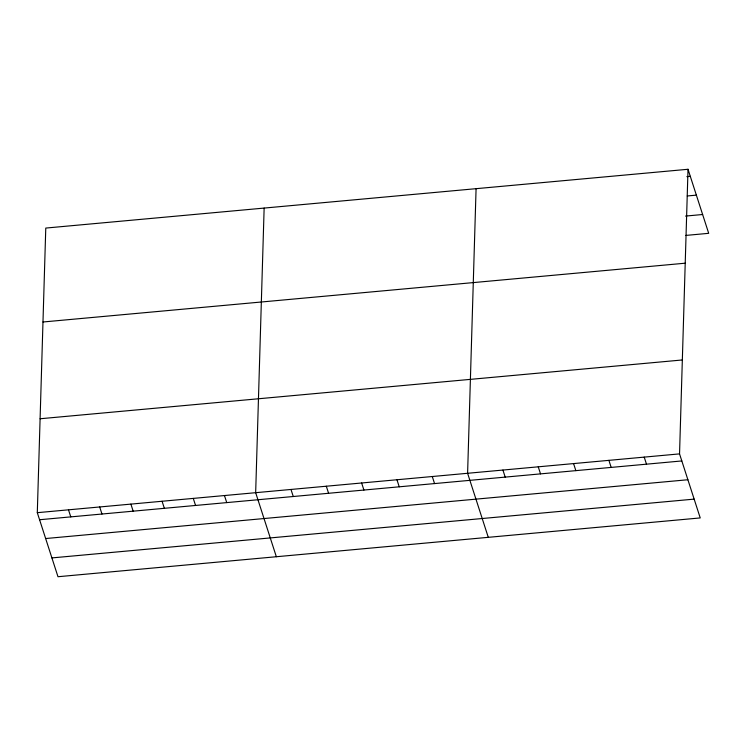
<?xml version="1.0" encoding="UTF-8"?>
<svg xmlns="http://www.w3.org/2000/svg" width="746" height="746" viewBox="0 0 746 746"><rect width="100%" height="100%" fill="white"/><g stroke="black" fill="none" stroke-linecap="round" stroke-linejoin="round"><path stroke-width="1.12" d="M688.017 169.277L679.541 453.885L700.224 517.929L57.983 576.723L37.3 512.679L45.776 228.071L688.017 169.277L708.7 233.321L685.91 235.41M264.14 208.078L255.664 492.686L276.346 556.73M476.079 188.682L467.602 473.29L488.285 537.334M686.88 176.643L690.292 176.336M687.252 195.974L696.372 195.135M685.537 216.079L702.629 214.512M42.979 321.992L685.22 263.198M40.097 418.758L682.338 359.964M37.3 512.679L679.541 453.885M39.575 519.738L681.816 460.944M45.655 538.537L687.887 479.743M51.912 557.915L694.153 499.121M644.218 457.121L646.493 464.171M608.895 460.357L611.17 467.406M573.571 463.583L575.847 470.642M538.248 466.819L540.524 473.878M502.925 470.055L505.201 477.114M432.279 476.517L434.554 483.576M396.956 479.753L399.231 486.812M361.633 482.988L363.908 490.047M326.31 486.224L328.585 493.274M290.987 489.46L293.262 496.51M224.462 495.549L226.747 502.599M193.27 498.403L195.555 505.462M162.078 501.256L164.353 508.315M130.886 504.11L133.161 511.169M99.684 506.972L101.969 514.022M68.492 509.826L70.777 516.885"/></g></svg>
